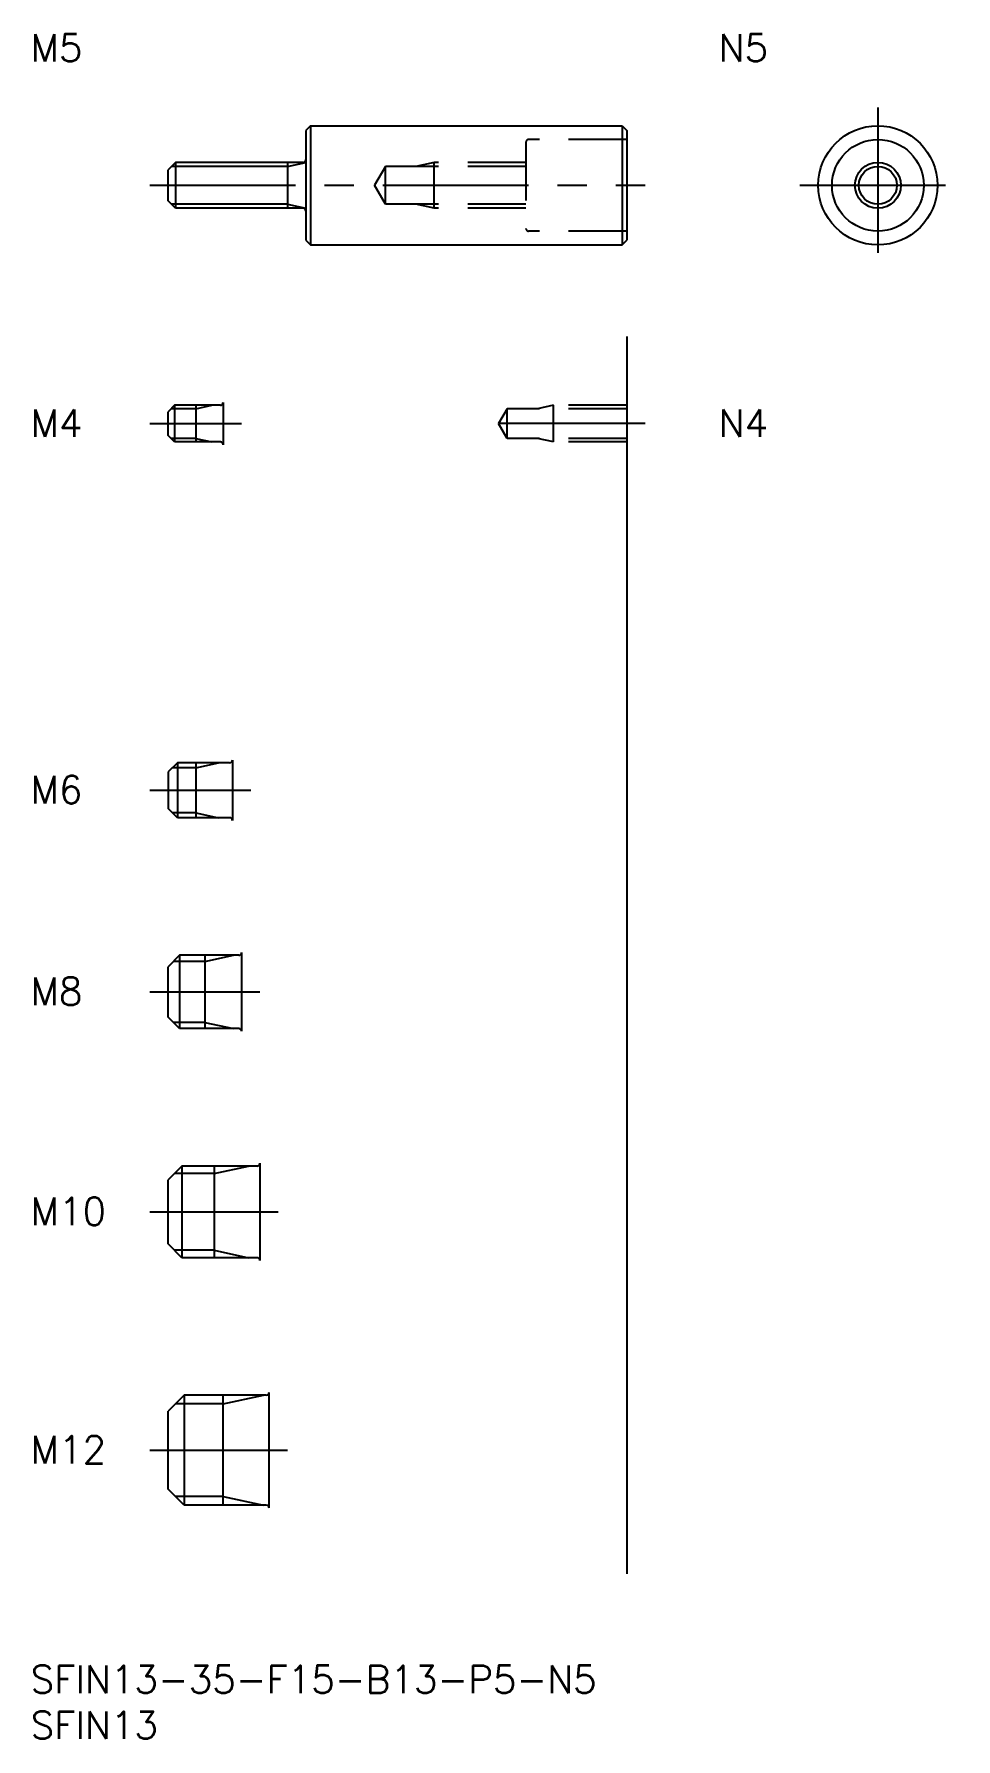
# Model space of a CAD drawing. Extents: x 0 to 101, y -8 to 178.
import ezdxf

# ---------------------------------------------------------------- set-up
doc = ezdxf.new("R2010")
doc.units = 0
doc.header["$LTSCALE"] = 0.5
doc.linetypes.add('CENTER', pattern=[50.8, 31.75, -6.35, 6.35, -6.35])
doc.linetypes.add('DASHED', pattern=[19.05, 12.7, -6.35])
for name, color, linetype in [('MSM_CENTER', 1, 'CENTER'), ('MSM_CONTINUOUS', 7, 'CONTINUOUS'), ('MSM_DASHED', 4, 'DASHED'), ('MSM_NARROW', 5, 'CONTINUOUS'), ('MSM_PART_NUMBER', 7, 'CONTINUOUS')]:
    doc.layers.add(name, color=color, linetype=linetype)
doc.styles.get("Standard").update_dxf_attribs({"font": 'txt.shx', "height": 1, "bigfont": 'bigfont.shx'})

# ---------------------------------------------------------------- blocks, each defined once
blk = doc.blocks.new('*U14')
at = {"layer": 'MSM_PART_NUMBER'}
blk.add_text('SFIN13-35-F15-B13-P5-N5', height=3, dxfattribs=at).set_placement((0, -3))
blk = doc.blocks.new('*U15')
at = {"layer": 'MSM_PART_NUMBER'}
blk.add_text('SFIN13', height=3, dxfattribs=at).set_placement((0, -8))
blk = doc.blocks.new('*U16')
at = {"layer": 'MSM_PART_NUMBER'}
blk.add_text('M12', height=3, dxfattribs=at).set_placement((0, 22.06))
blk = doc.blocks.new('*U17')
at = {"layer": 'MSM_PART_NUMBER'}
blk.add_text('M10', height=3, dxfattribs=at).set_placement((0, 48.06))
blk = doc.blocks.new('*U18')
at = {"layer": 'MSM_PART_NUMBER'}
blk.add_text('M8', height=3, dxfattribs=at).set_placement((0, 72.06))
blk = doc.blocks.new('*U19')
at = {"layer": 'MSM_PART_NUMBER'}
blk.add_text('M6', height=3, dxfattribs=at).set_placement((0, 94.06))
blk = doc.blocks.new('*U20')
at = {"layer": 'MSM_PART_NUMBER'}
blk.add_text('M4', height=3, dxfattribs=at).set_placement((0, 134.06))
blk = doc.blocks.new('*U21')
at = {"layer": 'MSM_PART_NUMBER'}
blk.add_text('M5', height=3, dxfattribs=at).set_placement((0, 175))
blk = doc.blocks.new('*U22')
at = {"layer": 'MSM_PART_NUMBER'}
blk.add_text('N4', height=3, dxfattribs=at).set_placement((75, 134.06))
blk = doc.blocks.new('*U23')
at = {"layer": 'MSM_PART_NUMBER'}
blk.add_text('N5', height=3, dxfattribs=at).set_placement((75, 175))

msp = doc.modelspace()

# ---------------------------------------------------------------- linework, layer by layer
at = {"layer": 'MSM_CENTER'}
for p, q in [((92.37, 170), (92.37, 153)), ((13, 161.5), (67, 161.5)), ((83.87, 161.5), (100.87, 161.5)), ((13, 135.5), (23, 135.5)), ((67, 135.5), (49, 135.5)), ((13, 95.5), (24, 95.5)), ((13, 73.5), (25, 73.5)), ((13, 49.5), (27, 49.5)), ((13, 23.5), (28, 23.5))]:
    msp.add_line(p, q, dxfattribs=at)
at = {"layer": 'MSM_CONTINUOUS'}
for p, q in [((30.5, 168), (30, 167.5)), ((30, 167.5), (30, 155.5)), ((30.5, 168), (30.5, 155)), ((30.5, 168), (64.5, 168)), ((64.5, 168), (64.5, 155)), ((64.5, 168), (65, 167.5)), ((65, 167.5), (65, 155.5)), ((15.8, 164), (15, 163.2)), ((29.7, 164), (15.8, 164)), ((15.8, 164), (15.8, 159)), ((28, 164), (28, 159)), ((15, 159.8), (15, 163.2)), ((15.8, 159), (15, 159.8)), ((29.7, 159), (15.8, 159)), ((30, 155.5), (30.5, 155)), ((30.5, 155), (64.5, 155)), ((64.5, 155), (65, 155.5)), ((65, 145), (65, 10)), ((21, 137.8), (21, 133.2)), ((15.7, 137.5), (15, 136.8)), ((15, 134.2), (15, 136.8)), ((20.7, 137.5), (15.7, 137.5)), ((15.7, 137.5), (15.7, 133.5)), ((18, 137.5), (18, 133.5)), ((15.7, 133.5), (15, 134.2)), ((20.7, 133.5), (15.7, 133.5)), ((22, 98.8), (22, 92.2)), ((16, 98.5), (15, 97.5)), ((15, 97.5), (15, 93.5)), ((21.7, 98.5), (16, 98.5)), ((16, 98.5), (16, 92.5)), ((18, 98.5), (18, 92.5)), ((16, 92.5), (15, 93.5)), ((21.7, 92.5), (16, 92.5)), ((16.25, 77.5), (15, 76.25)), ((22.7, 77.5), (16.25, 77.5)), ((16.25, 77.5), (16.25, 69.5)), ((19, 77.5), (19, 69.5)), ((23, 77.8), (23, 69.2)), ((15, 70.75), (15, 76.25)), ((16.25, 69.5), (15, 70.75)), ((22.7, 69.5), (16.25, 69.5)), ((16.5, 54.5), (15, 53)), ((24.7, 54.5), (16.5, 54.5)), ((16.5, 54.5), (16.5, 44.5)), ((20, 54.5), (20, 44.5)), ((25, 54.8), (25, 44.2)), ((15, 46), (15, 53)), ((16.5, 44.5), (15, 46)), ((24.7, 44.5), (16.5, 44.5)), ((26, 17.2), (26, 29.8)), ((16.75, 29.5), (15, 27.75)), ((25.7, 29.5), (16.75, 29.5)), ((16.75, 29.5), (16.75, 17.5)), ((21, 17.5), (21, 29.5)), ((15, 19.25), (15, 27.75)), ((16.75, 17.5), (15, 19.25)), ((25.7, 17.5), (16.75, 17.5))]:
    msp.add_line(p, q, dxfattribs=at)
for radius in [6.5, 5, 2.07]:
    msp.add_circle((92.37, 161.5), radius, dxfattribs=at)
for centre, start, end in [((29.7, 164.3), 270, 0), ((29.7, 158.7), 0, 90), ((20.7, 137.8), 270, 0), ((20.7, 133.2), 0, 90), ((21.7, 98.8), 270, 0), ((21.7, 92.2), 0, 90), ((22.7, 77.8), 270, 0), ((22.7, 69.2), 0, 90), ((24.7, 54.8), 270, 0), ((24.7, 44.2), 0, 90), ((25.7, 29.8), 270, 0), ((25.7, 17.2), 0, 90)]:
    msp.add_arc(centre, 0.3, start, end, dxfattribs=at)
at = {"layer": 'MSM_DASHED'}
for p, q in [((54, 166.2), (54, 156.8)), ((65, 166.5), (54.3, 166.5)), ((44, 164), (42, 163.57)), ((54, 164), (44, 164)), ((44, 159), (44, 164)), ((38.69, 163.57), (37.5, 161.5)), ((54, 163.57), (38.69, 163.57)), ((38.69, 159.43), (38.69, 163.57)), ((38.69, 159.43), (37.5, 161.5)), ((54, 159.43), (38.69, 159.43)), ((44, 159), (42, 159.43)), ((54, 159), (44, 159)), ((65, 156.5), (54.3, 156.5)), ((51.94, 137.12), (51, 135.5)), ((65, 137.12), (51.94, 137.12)), ((51.94, 133.88), (51.94, 137.12)), ((57, 137.5), (55.25, 137.12)), ((65, 137.5), (57, 137.5)), ((57, 133.5), (57, 137.5)), ((51.94, 133.88), (51, 135.5)), ((65, 133.88), (51.94, 133.88)), ((57, 133.5), (55.25, 133.88)), ((65, 133.5), (57, 133.5))]:
    msp.add_line(p, q, dxfattribs=at)
for centre, start, end in [((54.3, 166.2), 90, 180), ((54.3, 156.8), 180, 270)]:
    msp.add_arc(centre, 0.3, start, end, dxfattribs=at)
at = {"layer": 'MSM_NARROW'}
for p, q in [((28, 163.57), (30, 164)), ((28, 163.57), (15.37, 163.57)), ((28, 159.43), (15.37, 159.43)), ((28, 159.43), (30, 159)), ((18, 137.12), (15.32, 137.12)), ((18, 137.12), (19.75, 137.5)), ((18, 133.88), (15.32, 133.88)), ((18, 133.88), (19.75, 133.5)), ((18, 97.96), (15.46, 97.96)), ((18, 97.96), (20.5, 98.5)), ((18, 93.04), (15.46, 93.04)), ((18, 93.04), (20.5, 92.5)), ((19, 76.82), (15.57, 76.82)), ((19, 76.82), (22.12, 77.5)), ((19, 70.18), (15.57, 70.18)), ((19, 70.18), (22.12, 69.5)), ((20, 53.69), (23.75, 54.5)), ((20, 53.69), (15.69, 53.69)), ((20, 45.31), (15.69, 45.31)), ((20, 45.31), (23.75, 44.5)), ((21, 28.55), (15.8, 28.55)), ((21, 28.55), (25.38, 29.5)), ((21, 18.45), (15.8, 18.45)), ((21, 18.45), (25.38, 17.5))]:
    msp.add_line(p, q, dxfattribs=at)
msp.add_circle((92.37, 161.5), 2.5, dxfattribs=at)

# ---------------------------------------------------------------- block references
at = {"layer": 'MSM_CONTINUOUS'}
for name in ['*U21', '*U23', '*U20', '*U22', '*U19', '*U18', '*U17', '*U16', '*U14', '*U15']:
    msp.add_blockref(name, (0, 0), dxfattribs=at)

doc.saveas('drawing.dxf')
